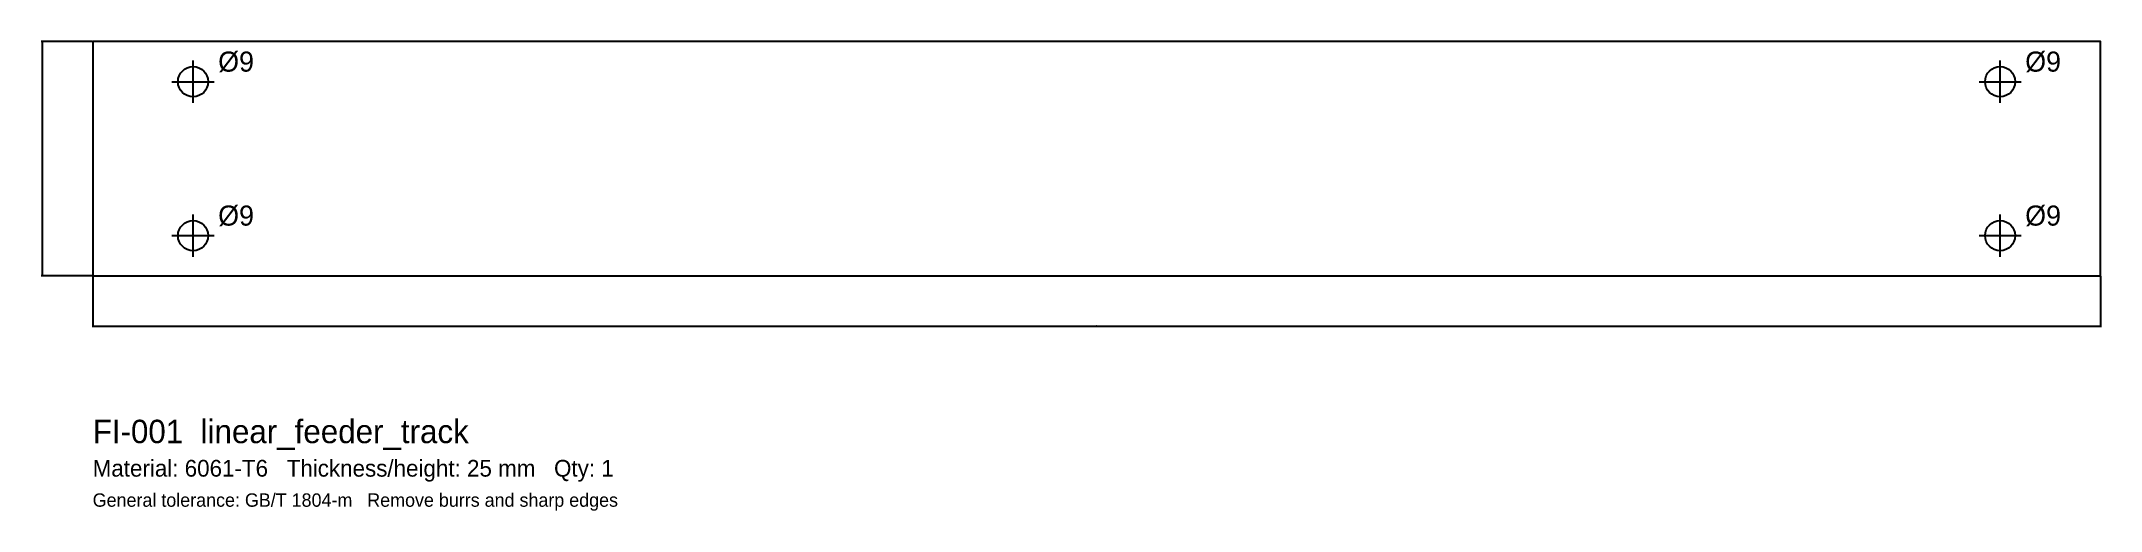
# Model space of a CAD drawing. Header units: millimetres. Extents: x -315 to 300, y -105 to 35.
import ezdxf

# ---------------------------------------------------------------- set-up
doc = ezdxf.new("R2010")
doc.units = ezdxf.units.MM
for name, color, linetype in [('CENTER', 3, 'Continuous'), ('DIM', 2, 'Continuous'), ('HOLES', 1, 'Continuous'), ('OUTLINE', 7, 'Continuous'), ('TEXT', 7, 'Continuous'), ('TITLE', 7, 'Continuous')]:
    doc.layers.add(name, color=color, linetype=linetype)
doc.styles.add('OpenSansCondensed-Light', font='OpenSansCondensed-Light.ttf')
doc.dimstyles.new('EZDXF', dxfattribs={"dimtxt": 0.25, "dimasz": 0.175, "dimexe": 0.375, "dimexo": 0.125, "dimgap": 0.1, "dimtad": 1, "dimlfac": 100, "dimzin": 12, "dimdsep": 46, "dimtxsty": 'OpenSansCondensed-Light', "dimblk": 'ARCHTICK', "dimcen": 2.5, "dimazin": 3, "dimtfac": 0.5, "dimtmove": 2, "dimatfit": 3})

# ---------------------------------------------------------------- blocks, each defined once
blk = doc.blocks.new('_ARCHTICK')
at = {"color": 0, "linetype": 'BYBLOCK', "const_width": 0.15}
blk.add_lwpolyline([(-0.5, -0.5), (0.5, 0.5)], dxfattribs=at)

msp = doc.modelspace()

# ---------------------------------------------------------------- linework, layer by layer
at = {"layer": 'CENTER'}
for p, q in [((-270, 16.7), (-270, 29.3)), ((270, 16.7), (270, 29.3)), ((-276.3, 23), (-263.7, 23)), ((263.7, 23), (276.3, 23)), ((-270, -29.3), (-270, -16.7)), ((270, -29.3), (270, -16.7)), ((-276.3, -23), (-263.7, -23)), ((263.7, -23), (276.3, -23))]:
    msp.add_line(p, q, dxfattribs=at)
at = {"layer": 'HOLES'}
for centre in [(-270, 23), (270, 23), (-270, -23), (270, -23)]:
    msp.add_circle(centre, 4.5, dxfattribs=at)
at = {"layer": 'OUTLINE'}
msp.add_lwpolyline([(-300, -35), (300, -35), (300, 35), (-300, 35)], close=True, dxfattribs=at)

# ---------------------------------------------------------------- texts
at = {"layer": 'TEXT'}
for s, height, p in [('Ø9', 6, (-262.5, 26)), ('Ø9', 6, (277.5, 26)), ('Ø9', 6, (-262.5, -20)), ('Ø9', 6, (277.5, -20)), ('Material: 6061-T6   Thickness/height: 25 mm   Qty: 1', 5, (-300, -95)), ('General tolerance: GB/T 1804-m   Remove burrs and sharp edges', 4, (-300, -104))]:
    msp.add_text(s, height=height, dxfattribs=at).set_placement(p)
at = {"layer": 'TITLE'}
msp.add_text('FI-001  linear_feeder_track', height=7, dxfattribs=at).set_placement((-300, -85))

# ---------------------------------------------------------------- dimensions: what is measured, and where the dimension line sits
at = {"layer": 'DIM'}
msp.add_linear_dim(base=(-315, -35), p1=(-300, -35), p2=(-300, 35), angle=90, dimstyle='EZDXF', dxfattribs=at).render()
msp.add_linear_dim(base=(-300, -50), p1=(-300, -35), p2=(300, -35), dimstyle='EZDXF', dxfattribs=at).render()

doc.saveas('drawing.dxf')
